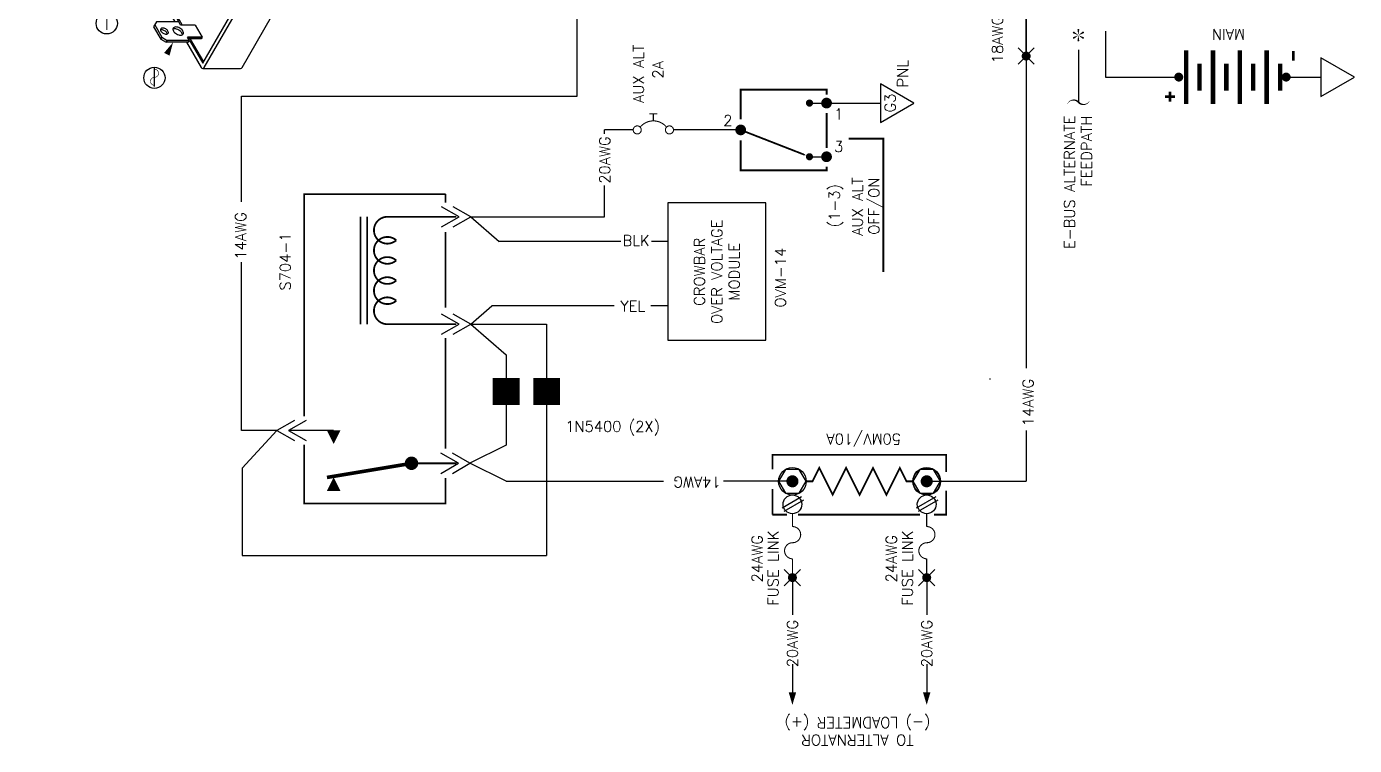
# Model space of a CAD drawing. Extents: x 21.19 to 28.61, y 3.94 to 12.81.
# Drawn here: x 21.19 to 28.61, y 3.94 to 7.95 of the extents above; entities that cross this region are included whole.
import ezdxf
from ezdxf.enums import TextEntityAlignment as Align

# ---------------------------------------------------------------- set-up
doc = ezdxf.new("R2010")
doc.units = 0
doc.header["$MEASUREMENT"] = 0
doc.layers.get('0').update_dxf_attribs({"linetype": 'CONTINUOUS'})
doc.styles.get("Standard").update_dxf_attribs({"font": 'ROMANS.SHX'})

# ---------------------------------------------------------------- blocks, each defined once
blk = doc.blocks.new('BAT')
for points in [[(-0.1100510912019943, 0.075969231739073, 0.015, 0.015, 0), (-0.1100510912019943, 0.02043712020470156, 0.015, 0.015, 0)], [(-0.08228503543480836, 0.04820317597188772, 0.015, 0.015, 0), (-0.13781714696918, 0.04820317597188772, 0.015, 0.015, 0)], [(0.1500000000000004, -0.04111965971797815, 0.025, 0.025, 0), (-0.1499999999999999, -0.04111965971797815, 0.025, 0.025, 0)], [(0.07500000000000018, -0.1161196597179783, 0.025, 0.025, 0), (-0.07500000000000018, -0.1161196597179783, 0.025, 0.025, 0)], [(0.1500000000000004, -0.1911196597179785, 0.025, 0.025, 0), (-0.1499999999999999, -0.1911196597179785, 0.025, 0.025, 0)], [(0.07500000000000018, -0.2661196597179787, 0.025, 0.025, 0), (-0.07500000000000018, -0.2661196597179787, 0.025, 0.025, 0)], [(0.1500000000000004, -0.341119659717978, 0.025, 0.025, 0), (-0.1499999999999999, -0.341119659717978, 0.025, 0.025, 0)], [(0.07500000000000018, -0.4161196597179782, 0.025, 0.025, 0), (-0.07500000000000018, -0.4161196597179782, 0.025, 0.025, 0)], [(0.1500000000000004, -0.4911196597179783, 0.025, 0.025, 0), (-0.1499999999999999, -0.4911196597179783, 0.025, 0.025, 0)], [(0.07500000000000018, -0.5661196597179785, 0.025, 0.025, 0), (-0.07500000000000018, -0.5661196597179785, 0.025, 0.025, 0)], [(0.1461682150096064, -0.6404115822017342, 0.014875, 0.014875, 0), (0.0910988710713545, -0.6404115822017342, 0.014875, 0.014875, 0)]]:
    blk.add_lwpolyline(points, format="xyseb")
for points in [[(-0.01249999999999996, 0, 0.025, 0.025, 1), (0.01249999999999996, 0, 0.025, 0.025, 1)], [(-0.01249999999999996, -0.5999999999999996, 0.025, 0.025, 1), (0.01249999999999996, -0.5999999999999996, 0.025, 0.025, 1)]]:
    blk.add_lwpolyline(points, format="xyseb", close=True)
blk = doc.blocks.new('DOT')
blk.add_lwpolyline([(-0.01250000000000018, 0, 0.025, 0.025, 1), (0.01250000000000018, 0, 0.025, 0.025, 1)], format="xyseb", close=True)
blk = doc.blocks.new('STAR')
at = {"color": 7}
for points in [[(-6.661338147750939e-16, 0, 0, 0.01, 0), (-0.03000000000000069, 0, 0, 0, 0)], [(-9.992007221626409e-16, 0, 0, 0.01, 0), (-0.01500000000000112, 0.02598076211353373, 0, 0, 0)], [(-5.551115123125783e-16, -8.881784197001252e-16, 0, 0.01, 0), (-0.01500000000000079, -0.02598076211353373, 0, 0, 0)], [(-6.661338147750939e-16, 8.881784197001252e-16, 0, 0.01, 0), (0.01499999999999946, 0.02598076211353373, 0, 0, 0)], [(-8.881784197001252e-16, 0, 0, 0.01, 0), (0.01499999999999924, -0.02598076211353373, 0, 0, 0)], [(-6.661338147750939e-16, 0, 0, 0.01, 0), (0.02999999999999936, 0, 0, 0, 0)]]:
    blk.add_lwpolyline(points, format="xyseb", dxfattribs=at)
for points in [[(-0.02750000000000075, 0, 0.005, 0.005, 1), (-0.03250000000000064, 0, 0.005, 0.005, 1)], [(-0.01375000000000115, 0.02381569860407229, 0.005, 0.005, 1), (-0.0162500000000011, 0.02814582562299428, 0.005, 0.005, 1)], [(0.01374999999999948, 0.02381569860407318, 0.005, 0.005, 1), (0.01624999999999943, 0.02814582562299517, 0.005, 0.005, 1)], [(0.02749999999999941, 0, 0.005, 0.005, 1), (0.03249999999999931, 0, 0.005, 0.005, 1)], [(-0.01375000000000082, -0.02381569860407318, 0.005, 0.005, 1), (-0.01625000000000076, -0.02814582562299517, 0.005, 0.005, 1)], [(0.01374999999999926, -0.02381569860407229, 0.005, 0.005, 1), (0.01624999999999921, -0.02814582562299428, 0.005, 0.005, 1)]]:
    blk.add_lwpolyline(points, format="xyseb", close=True, dxfattribs=at)
blk = doc.blocks.new('SPLICE')
for p, q in [((-0.04540863766729331, -0.04540863766729331), (0.04540863766729686, 0.04540863766729331)), ((0.04540863766729331, -0.04540863766730041), (-0.04540863766729331, 0.04540863766729331))]:
    blk.add_line(p, q)
blk.add_blockref('DOT', (0, 0))
blk = doc.blocks.new('G3')
blk.add_lwpolyline([(-0.1081406414737565, 0), (3.552713678800501e-15, -0.1873050853956357), (0.1081406414737565, 0)], close=True)
blk.add_text('G3', height=0.06).set_placement((0.0003153238489126409, -0.08411461235873219), align=Align.CENTER)
at = {"color": 7}
blk.add_text('PNL', height=0.06, dxfattribs=at).set_placement((0.08662204258197725, -0.1538676987564243))
blk = doc.blocks.new('A$C59D030F3')
at = {"color": 7}
for p, q in [((0.5015790634282578, 1.507694991184575), (0.5015790634282578, 1.479921209760988)), ((0.5908182672743063, 1.527955835699004), (0.5908431052038292, 1.527970175884299)), ((0.615090745153088, 1.507694991184575), (0.615090745153088, 1.479921209760988)), ((0.5021915872961085, 0.6660332953141825), (0.5021915872961085, 1.476188193154357)), ((0.6144782212852302, 0.6660332953141825), (0.6144782212852302, 1.475228826906058)), ((0.5572483045336352, 1.153819216580364), (0.5572483045336352, 0.7505425940220611)), ((0.5447470970059438, 1.038422005622054), (0.476145069471487, 0.9988146065580787)), ((0.5727224052456616, 1.022270453879192), (0.5447470970059438, 1.038422005622054)), ((0.476145069471487, 0.9988146065580787), (0.4584845590116498, 0.9682257051540448)), ((0.4584845590116498, 0.8446183060900676), (0.4584845590116498, 0.9682257051540448)), ((0.4687993567915267, 0.9622704538791931), (0.4584845590116498, 0.9682257051540448)), ((0.486459867251364, 0.9928593552832305), (0.4687993567915267, 0.9622704538791931)), ((0.486459867251364, 0.9928593552832305), (0.476145069471487, 0.9988146065580787)), ((0.5550618947858279, 1.032466754347205), (0.486459867251364, 0.9928593552832305)), ((0.5727224052456616, 0.8986630548152164), (0.5727224052456616, 1.022270453879192)), ((0.01106471005906506, 0.9178516952073261), (0.1150744158092945, 0.9178516952073261)), ((0.3444960852442644, 0.9228070300759521), (0.2758940577098077, 0.8831996310119798)), ((0.3548108830241485, 0.9168517788011039), (0.2862088554896847, 0.8772443797371299)), ((0.3724713934839823, 0.9066554783330938), (0.3444960852442644, 0.9228070300759521)), ((0.3724713934839823, 0.7830480792691148), (0.3724713934839823, 0.9066554783330902)), ((0.4687993567915267, 0.8386630548152176), (0.4687993567915267, 0.9622704538791931)), ((0.5540162565239175, 0.8878630548152167), (0.5727224052456616, 0.8986630548152164)), ((0.2758940577098077, 0.8831996310119798), (0.2582335472499704, 0.8526107296079424)), ((0.2582335472499704, 0.7290033305439678), (0.2582335472499704, 0.8526107296079424)), ((0.2685483450298474, 0.8466554783330906), (0.2582335472499704, 0.8526107296079424)), ((0.2862088554896847, 0.8772443797371299), (0.2685483450298474, 0.8466554783330906)), ((0.2685483450298474, 0.7230480792691178), (0.2685483450298474, 0.8466554783330906)), ((0.2862088554896847, 0.8772443797371299), (0.2758940577098077, 0.8831996310119798)), ((0.4584845590116498, 0.8446183060900676), (0.4687993567915267, 0.8386630548152176)), ((0.4687993567915267, 0.8386630548152176), (0.4875055055132744, 0.8494630548152173)), ((0.4771907077333939, 0.7738183060900674), (0.4771907077333939, 0.8435078035403674)), ((0.4875055055132744, 0.7678630548152174), (0.4875055055132744, 0.8494630548152173)), ((0.5540162565239175, 0.8062630548152168), (0.5540162565239175, 0.8878630548152167)), ((0.7799376209717135, 0.8234198951716198), (0.7622771105118797, 0.7928309937675824)), ((0.7902524187515976, 0.8174646438967699), (0.7725919082917603, 0.7868757424927324)), ((0.8485396485061774, 0.863027294235593), (0.7799376209717135, 0.8234198951716198)), ((0.7902524187515976, 0.8174646438967699), (0.7799376209717135, 0.8234198951716198)), ((0.8588544462860579, 0.857072042960743), (0.7902524187515976, 0.8174646438967699)), ((0.8765149567458952, 0.8468757424927311), (0.8485396485061774, 0.863027294235593)), ((0.8765149567458952, 0.7232683434287566), (0.8765149567458916, 0.8468757424927311)), ((0.3537652447622381, 0.7722480792691151), (0.3724713934839823, 0.7830480792691148)), ((0.3537652447622381, 0.690648079269117), (0.3537652447622381, 0.7722480792691151)), ((0.4875055055132744, 0.7678630548152157), (0.4771907077333939, 0.7738183060900674)), ((0.5540162565239175, 0.8062630548152168), (0.4875055055132744, 0.7678630548152174)), ((0.5072377506358432, 0.7304480857537587), (0.535213058875561, 0.7465996374966224)), ((0.535213058875561, 0.7465996374966224), (0.6038150864100214, 0.7069922384326475)), ((0.7622771105118797, 0.669223594703606), (0.7622771105118797, 0.7928309937675824)), ((0.7725919082917603, 0.7868757424927324), (0.7622771105118797, 0.7928309937675824)), ((0.7725919082917603, 0.6632683434287561), (0.7725919082917603, 0.7868757424927324)), ((0.2582335472499704, 0.7290033305439678), (0.2685483450298474, 0.7230480792691178)), ((0.2685483450298474, 0.7230480792691178), (0.2872544937515951, 0.7338480792691175)), ((0.2769396959717145, 0.6582033305439676), (0.2769396959717145, 0.7278928279942676)), ((0.2872544937515951, 0.6522480792691177), (0.2872544937515951, 0.7338480792691175)), ((0.3537652447622381, 0.690648079269117), (0.2872544937515951, 0.6522480792691177)), ((0.5072377506358432, 0.6068406866897842), (0.5072377506358432, 0.7304480857537587)), ((0.5248982610956769, 0.7406443862217706), (0.5935002886301408, 0.7010369871577975)), ((0.5935002886301408, 0.7010369871577975), (0.6038150864100214, 0.7069922384326475)), ((0.5935002886301408, 0.7010369871577975), (0.6111607990899781, 0.67044808575376)), ((0.6038150864100214, 0.7069922384326475), (0.6214755968698586, 0.67640333702861)), ((0.6111607990899781, 0.67044808575376), (0.6214755968698586, 0.67640333702861)), ((0.6111607990899781, 0.5468406866897837), (0.6111607990899781, 0.67044808575376)), ((0.6214755968698586, 0.5527959379646337), (0.6214755968698586, 0.67640333702861)), ((0.7622771105118797, 0.669223594703606), (0.7725919082917603, 0.6632683434287561)), ((0.7725919082917603, 0.6632683434287561), (0.7912980570135009, 0.6740683434287575)), ((0.7809832592336239, 0.5984235947036076), (0.7809832592336239, 0.6681130921539058)), ((0.7912980570135009, 0.5924683434287559), (0.7912980570135009, 0.6740683434287575)), ((0.8578088080241475, 0.7124683434287551), (0.8765149567458952, 0.7232683434287566)), ((0.8578088080241475, 0.630868343428757), (0.8578088080241475, 0.7124683434287551)), ((0.1115378616647238, 0.6488406866897858), (0.1115378616647238, 0.437640686689786)), ((0.2872544937515951, 0.6522480792691159), (0.2769396959717145, 0.6582033305439676)), ((0.5259438993575909, 0.5960406866897827), (0.5072377506358432, 0.6068406866897842)), ((0.5259438993575909, 0.5144406866897846), (0.5259438993575909, 0.5960406866897827)), ((0.7912980570135009, 0.5924683434287559), (0.7809832592336239, 0.5984235947036058)), ((0.8578088080241475, 0.630868343428757), (0.7912980570135009, 0.5924683434287559)), ((1.023488375813754, 0.648840686774145), (1.023488375813754, 0.4376406866897842)), ((0.6111607990899781, 0.5468406866897837), (0.5924546503682304, 0.5576406866897852)), ((0.5924546503682304, 0.4760406866897853), (0.5924546503682304, 0.5576406866897852)), ((0.6027694481481145, 0.4819959379646352), (0.6027694481481145, 0.5516854354149334)), ((0.6214755968698586, 0.5527959379646337), (0.6111607990899781, 0.5468406866897837)), ((0.5259438993575909, 0.5144406866897846), (0.5924546503682304, 0.4760406866897853)), ((0.5924546503682304, 0.4760406866897853), (0.6027694481481145, 0.4819959379646335)), ((0.1163378616647233, 0.429326842813456), (0.4767851248928476, 0.2212225183600331)), ((0.4879235636561585, 0.4259917377416862), (0.4879235636561585, 0.2147917377416864)), ((0.6471026738223262, 0.4259917377416862), (0.6471026738223262, 0.2147917377416864)), ((0.6582411125856336, 0.2212225183600331), (1.018688375813754, 0.4293268428134542)), ((1.003981776450699, 0.2934986631837884), (1.107991482200932, 0.2934986631837884)), ((0.6342411125856326, 0.2147917377416846), (0.5007851248928485, 0.2147917377416846)), ((0.5572483045336352, 0.1792340453978021), (0.5572483045336352, -9.072554263411803e-09))]:
    blk.add_line(p, q, dxfattribs=at)
for points in [[(0.6718465860155067, 1.564420119749588, 0.1635241201433626), (0.615090745153088, 1.507694991184575, 0.1529235857135754), (0.5015790634282578, 1.507694991184575, 0.1565824603704162), (0.4448232225658355, 1.564420119749588, -0.1635241201433626), (0.5015790634282578, 1.621145248314601, -0.1529235857135754), (0.615090745153088, 1.621145248314601, -0.1565824603704162)], [(0.5583349042906729, 1.629824555009471, 0.0587518675353757), (0.518884488320273, 1.625172927378614, 0.07234108405765964), (0.4888610940016402, 1.613210149516458, 0.1066170543910072), (0.4664574360491418, 1.592916096480138, 0.1568512196707774), (0.4600840995501922, 1.573099426444458, 0.1568512196707781), (0.4664574360491418, 1.553282756408773, 0.106617054391009), (0.4888610940016402, 1.532988703372457, 0.07234108405766021), (0.518884488320273, 1.521025925510301, 0.05875186753537549), (0.5583349042906729, 1.516374297879445, 0.05875186753537561), (0.5977853202610692, 1.521025925510301, 0.07234108405765943), (0.627808714579702, 1.532988703372457, 0.1066170543910081), (0.6502123725322004, 1.553282756408773, 0.1568512196707778), (0.6565857090311535, 1.573099426444458, 0.1568512196707755), (0.6502123725322004, 1.592916096480138, 0.1066170543910075), (0.627808714579702, 1.613210149516458, 0.07234108405765957), (0.5977853202610692, 1.625172927378614, 0.05875186753537671)], [(0.5086981947920517, 0.9850651671699149, 0.05875186753540363), (0.5048438683897256, 0.976104874349411, 0.07234108405766812), (0.5037016665583618, 0.9682516299690898, 0.1066170543910311), (0.5052666320282366, 0.9609958667657645, 0.1568512196707903), (0.5086981947920517, 0.9572075866097274, 0.1568512196707873), (0.513694723025738, 0.956129906159604, 0.1066170543909786), (0.5207608810185942, 0.9584024879083097, 0.07234108405762966), (0.5269908892384034, 0.963318285900681, 0.05875186753533832), (0.5328235672451438, 0.9711363768898211, 0.0587518675353343), (0.5366778936474663, 0.980096669710325, 0.07234108405763703), (0.5378200954788301, 0.9879499140906498, 0.1066170543910311), (0.5362551300089589, 0.995205677293975, 0.1568512196707903), (0.5328235672451438, 0.9989939574500086, 0.1568512196708349), (0.527827039011461, 1.000071637900136, 0.1066170543910695), (0.5207608810185942, 0.9977990561514263, 0.07234108405767206), (0.5145308727987921, 0.992883258159055, 0.05875186753536454)], [(0.5046004550591672, 0.910727717610766, 0.05875186753536099), (0.4994367995285156, 0.8987235797279531, 0.07234108405764983), (0.4979065874530431, 0.8882025587906597, 0.1066170543909983), (0.5000031775599236, 0.878481985626081, 0.1568512196707501), (0.5046004550591672, 0.8734068124991818, 0.1568512196708165), (0.5112943226652877, 0.871963039960038, 0.1066170543909995), (0.5207608810185942, 0.8750076262484487, 0.07234108405764586), (0.5291072463863049, 0.8815933392476296, 0.05875186753540317), (0.5369213069780248, 0.8920672650549726, 0.05875186753538685), (0.5420849625086763, 0.904071402937789, 0.07234108405766143), (0.5436151745841489, 0.9145924238750789, 0.1066170543909651), (0.5415185844772719, 0.9243129970396575, 0.1568512196707457), (0.5369213069780248, 0.9293881701665585, 0.1568512196707627), (0.5302274393719077, 0.9308319427056988, 0.1066170543910523), (0.5207608810185942, 0.9277873564172916, 0.07234108405762782), (0.512414515650887, 0.921201643418109, 0.05875186753537025)], [(0.3084471830303723, 0.8694501916238142, 0.05875186753540363), (0.3045928566280462, 0.8604898988033085, 0.07234108405766812), (0.3034506547966824, 0.8526366544229873, 0.1066170543910311), (0.3050156202665573, 0.8453808912196621, 0.1568512196707903), (0.3084471830303723, 0.8415926110636267, 0.1568512196707873), (0.3134437112640587, 0.8405149306135016, 0.1066170543909786), (0.3205098692569148, 0.8427875123622091, 0.07234108405762966), (0.3267398774767241, 0.8477033103545821, 0.05875186753533832), (0.3325725554834644, 0.8555214013437205, 0.0587518675353343), (0.336426881885787, 0.8644816941642226, 0.07234108405763703), (0.3375690837171508, 0.8723349385445474, 0.1066170543910311), (0.3360041182472795, 0.8795907017478726, 0.1568512196707903), (0.3325725554834644, 0.883378981903908, 0.1568512196708349), (0.3275760272497816, 0.8844566623540331, 0.1066170543910695), (0.3205098692569148, 0.8821840806053274, 0.07234108405767206), (0.3142798610371127, 0.8772682826129525, 0.05875186753536454)], [(0.8124907462922781, 0.8096704557834542, 0.05875186753540363), (0.8086364198899556, 0.8007101629629503, 0.07234108405766812), (0.8074942180585918, 0.7928569185826291, 0.1066170543910311), (0.8090591835284666, 0.7856011553793039, 0.1568512196707903), (0.8124907462922781, 0.7818128752232667, 0.1568512196707873), (0.817487274525968, 0.7807351947731416, 0.1066170543909786), (0.8245534325188277, 0.783007776521849, 0.07234108405762966), (0.8307834407386334, 0.7879235745142221, 0.05875186753533832), (0.8366161187453738, 0.7957416655033605, 0.0587518675353343), (0.8404704451476963, 0.8047019583238626, 0.07234108405763703), (0.8416126469790601, 0.8125552027041874, 0.1066170543910311), (0.8400476815091853, 0.8198109659075126, 0.1568512196707903), (0.8366161187453738, 0.823599246063548, 0.1568512196708349), (0.8316195905116839, 0.8246769265136731, 0.1066170543910695), (0.8245534325188277, 0.8224043447649674, 0.07234108405767206), (0.8183234242990185, 0.8174885467725943, 0.05875186753536454)], [(0.3043494432974878, 0.7951127420646653, 0.05875186753536099), (0.2991857877668362, 0.7831086041818516, 0.07234108405764983), (0.2976555756913637, 0.7725875832445581, 0.1066170543909983), (0.2997521657982443, 0.7628670100799795, 0.1568512196707501), (0.3043494432974878, 0.7577918369530803, 0.1568512196708165), (0.3110433109036084, 0.7563480644139382, 0.1066170543909995), (0.3205098692569148, 0.7593926507023472, 0.07234108405764586), (0.3288562346246255, 0.765978363701528, 0.05875186753540317), (0.3366702952163454, 0.7764522895088728, 0.05875186753538685), (0.341833950746997, 0.7884564273916865, 0.07234108405766143), (0.3433641628224695, 0.7989774483289782, 0.1066170543909651), (0.3412675727155925, 0.8086980214935551, 0.1568512196707457), (0.3366702952163454, 0.813773194620456, 0.1568512196707627), (0.3299764276102284, 0.8152169671595999, 0.1066170543910523), (0.3205098692569148, 0.8121723808711891, 0.07234108405762782), (0.3121635038892077, 0.8055866678720065, 0.05875186753537025)], [(0.8083930065593972, 0.7353330062243053, 0.05875186753536099), (0.8032293510287456, 0.7233288683414916, 0.07234108405764983), (0.801699138953273, 0.7128078474041981, 0.1066170543909983), (0.8037957290601501, 0.7030872742396213, 0.1568512196707501), (0.8083930065593972, 0.6980121011127203, 0.1568512196708165), (0.8150868741655213, 0.6965683285735782, 0.1066170543909995), (0.8245534325188277, 0.6996129148619872, 0.07234108405764586), (0.8328997978865313, 0.706198627861168, 0.05875186753540317), (0.8407138584782583, 0.7166725536685128, 0.05875186753538685), (0.8458775140089099, 0.7286766915513265, 0.07234108405766143), (0.8474077260843789, 0.7391977124886182, 0.1066170543909651), (0.8453111359775018, 0.7489182856531968, 0.1568512196707457), (0.8407138584782583, 0.753993458780096, 0.1568512196707627), (0.8340199908721377, 0.7554372313192399, 0.1066170543910523), (0.8245534325188277, 0.7523926450308291, 0.07234108405762782), (0.816207067151117, 0.7458069320316483, 0.05875186753537025)], [(0.5470882928656433, 0.6774630904888994, 0.05875186753535443), (0.5529443233557725, 0.6696136979535847, 0.07234108405764272), (0.5591992748629107, 0.6646782184202795, 0.1066170543910233), (0.5662937238632555, 0.6623965378618202, 0.1568512196707382), (0.571310256860178, 0.6634785330563524, 0.1568512196707007), (0.5747555586838811, 0.6672819804733461, 0.1066170543909515), (0.5763267898571041, 0.674566793812728, 0.07234108405770369), (0.575180014954972, 0.6824514804840014, 0.05875186753539453), (0.571310256860178, 0.69144764792145, 0.05875186753534553), (0.5654542263700488, 0.6992970404567629, 0.07234108405765162), (0.5591992748629107, 0.7042325199900699, 0.1066170543910253), (0.5521048258625694, 0.7065142005485292, 0.1568512196708752), (0.5470882928656433, 0.705432205353997, 0.1568512196707578), (0.5436429910419402, 0.7016287579370015, 0.1066170543909635), (0.5420717598687137, 0.6943439445976214, 0.07234108405762842), (0.5432185347708494, 0.6864592579263515, 0.05875186753538331)], [(0.5432485301825576, 0.5989384757225693, 0.05875186753539177), (0.5509612034578932, 0.5886004489420102, 0.0723410840576827), (0.5591992748629107, 0.582100185468029, 0.1066170543910042), (0.5685430047667079, 0.5790951026400393, 0.1568512196708365), (0.5751500195432602, 0.5805201422526185, 0.1568512196707744), (0.5796876474374297, 0.5855294650860028, 0.1066170543909859), (0.5817570343198124, 0.5951239139627873, 0.07234108405768452), (0.5802466767225614, 0.6055084248147082, 0.05875186753539382), (0.5751500195432602, 0.6173568091925219, 0.05875186753539177), (0.5674373462679245, 0.627694835973081, 0.0723410840576827), (0.5591992748629107, 0.6341950994470622, 0.1066170543910042), (0.5498555449591098, 0.6372001822750519, 0.1568512196708365), (0.5432485301825576, 0.6357751426624727, 0.1568512196708612), (0.538710902288388, 0.6307658198290866, 0.1066170543910042), (0.5366415154060089, 0.6211713709523039, 0.07234108405761568), (0.5381518730032564, 0.610786860100383, 0.05875186753535909)]]:
    blk.add_lwpolyline(points, format="xyb", close=True, dxfattribs=at)
for points, format in [([(0.4448232225658355, 1.564420119749588), (0.4448232225658355, 1.536646338326005, 0.1242366591948834), (0.5015790634282578, 1.479921209760988, 0.1223388685708613), (0.615090745153088, 1.479921209760988, 0.1242366591948834), (0.6718465860155067, 1.536646338326005), (0.6718465860155067, 1.564420119749588)], "xyb"), ([(0.5024724813948307, 1.309316414727243, 0.04259185981246747), (0.5021915872961085, 1.30602488743336, 0.1568512196707781), (0.5058334938669358, 1.2947010759844, 0.106617054391009), (0.5186355841255104, 1.28310447424936, 0.07234108405766021), (0.5357918094504459, 1.276268601185273, 0.05875186753537549), (0.5583349042906729, 1.273610528253351, 0.05875186753537561), (0.5808779991308999, 1.276268601185273, 0.07234108405765943), (0.5980342244558319, 1.28310447424936, 0.1066170543910081), (0.6108363147144029, 1.2947010759844, 0.1568512196707778), (0.6144782212852302, 1.30602488743336, 0.04259185981248145), (0.614197327186508, 1.309316414727243, 0.1066170543910075)], "xyb"), ([(0.5026938370071345, 1.295053129787086, 0.05703460827614956), (0.5021915872961085, 1.290664426728577, 0.1568512196707781), (0.5058334938669358, 1.279340615279616, 0.106617054391009), (0.5186355841255104, 1.267744013544577, 0.07234108405766021), (0.5357918094504459, 1.260908140480489, 0.05875186753537549), (0.5583349042906729, 1.258250067548567, 0.05875186753537561), (0.5808779991308999, 1.260908140480489, 0.07234108405765943), (0.5980342244558319, 1.267744013544577, 0.1066170543910081), (0.6108363147144029, 1.279340615279616, 0.1568512196707778), (0.6144782212852302, 1.290664426728577, 0.05703460827616333), (0.6139759715742077, 1.295053129787086, 0.1066170543910075)], "xyb"), ([(0.5025749336391723, 1.278046905435361, 0.04978965554087204), (0.5021915872961085, 1.274206790259165, 0.1568512196707781), (0.5058334938669358, 1.262882978810205, 0.106617054391009), (0.5186355841255104, 1.251286377075165, 0.07234108405766021), (0.5357918094504459, 1.244450504011078, 0.05875186753537549), (0.5583349042906729, 1.241792431079159, 0.05875186753537561), (0.5808779991308999, 1.244450504011078, 0.07234108405765943), (0.5980342244558319, 1.251286377075165, 0.1066170543910081), (0.6108363147144029, 1.262882978810205, 0.1568512196707778), (0.6144782212852302, 1.274206790259165, 0.04978965554088592), (0.61409487494217, 1.278046905435361, 0.1066170543910075)], "xyb"), ([(0.5025749336391723, 1.262686444730577, 0.04978965554087204), (0.5021915872961085, 1.258846329554381, 0.1568512196707781), (0.5058334938669358, 1.247522518105421, 0.106617054391009), (0.5186355841255104, 1.235925916370385, 0.07234108405766021), (0.5357918094504459, 1.229090043306294, 0.05875186753537549), (0.5583349042906729, 1.226431970374375, 0.05875186753537561), (0.5808779991308999, 1.229090043306294, 0.07234108405765943), (0.5980342244558319, 1.235925916370385, 0.1066170543910081), (0.6108363147144029, 1.247522518105421, 0.1568512196707778), (0.6144782212852302, 1.258846329554381, 0.04978965554088592), (0.61409487494217, 1.262686444730577, 0.1066170543910075)], "xyb"), ([(0.5026938370071345, 1.316996645079631, 0.09893157468461798), (0.5058334938669358, 1.310061536689184, 0.106617054391009), (0.5186355841255104, 1.298464934954141, 0.07234108405766021), (0.5357918094504459, 1.291629061890053, 0.05875186753537549), (0.5583349042906729, 1.288970988958135, 0.05875186753537561), (0.5808779991308999, 1.291629061890053, 0.07234108405765943), (0.5980342244558319, 1.298464934954141, 0.1066170543910081), (0.6108363147144029, 1.310061536689184, 0.0989315746846333), (0.6139759715742077, 1.316996645079635, 0.1568512196707755)], "xyb"), ([(0.5025749336391723, 1.247325984025793, 0.04978965554087204), (0.5021915872961085, 1.243485868849597, 0.1568512196707781), (0.5058334938669358, 1.232162057400637, 0.106617054391009), (0.5186355841255104, 1.220565455665601, 0.07234108405766021), (0.5357918094504459, 1.21372958260151, 0.05875186753537549), (0.5583349042906729, 1.211071509669591, 0.05875186753537561), (0.5808779991308999, 1.21372958260151, 0.07234108405765943), (0.5980342244558319, 1.220565455665601, 0.1066170543910081), (0.6108363147144029, 1.232162057400637, 0.1568512196707778), (0.6144782212852302, 1.243485868849597, 0.04978965554088592), (0.61409487494217, 1.247325984025793, 0.1066170543910075)], "xyb"), ([(0.5024724813948307, 1.233611286967954, 0.04259185981246747), (0.5021915872961085, 1.230319759674072, 0.1568512196707781), (0.5058334938669358, 1.218995948225111, 0.106617054391009), (0.5186355841255104, 1.207399346490072, 0.07234108405766021), (0.5357918094504459, 1.200563473425984, 0.05875186753537549), (0.5583349042906729, 1.197905400494062, 0.05875186753537561), (0.5808779991308999, 1.200563473425984, 0.07234108405765943), (0.5980342244558319, 1.207399346490072, 0.1066170543910081), (0.6108363147144029, 1.218995948225111, 0.1568512196707778), (0.6144782212852302, 1.230319759674072, 0.04259185981249611), (0.614197327186508, 1.233611286967954, 0.1066170543910337)], "xyb"), ([(0.5026938370071345, 1.217153650498543, 0.05703460827614956), (0.5021915872961085, 1.212764947440033, 0.1568512196707781), (0.5058334938669358, 1.201441135991073, 0.106617054391009), (0.5186355841255104, 1.189844534256033, 0.07234108405766021), (0.5357918094504459, 1.183008661191946, 0.05875186753537549), (0.5583349042906729, 1.180350588260027, 0.05875186753537561), (0.5808779991308999, 1.183008661191946, 0.07234108405765943), (0.5980342244558319, 1.189844534256033, 0.1066170543910081), (0.6108363147144029, 1.201441135991073, 0.1568512196707778), (0.6144782212852302, 1.212764947440033, 0.05703460827616333), (0.6139759715742077, 1.217153650498543, 0.1066170543910075)], "xyb"), ([(0.4016457496049401, 1.13929308386339, 0, 0, 0), (0.5044407519675413, 1.016150569553735, 0, 0.0336, 0), (0.4562755357981683, 1.073646092754701, 0.0336, 0.0336, 0)], "xyseb"), ([(0.5047473419463433, 0.9622750112974368, 0.0868210977919839), (0.5104460832387137, 0.9643577391831615, 0.07234108405762966), (0.5166760914585229, 0.9692735371755328, 0.05875186753533832), (0.5225087694652633, 0.9770916281646729, 0.0587518675353343), (0.5263630958675858, 0.9860519209851732, 0.07234108405763703), (0.5275052976989496, 0.993905165365498, 0.08682109779200264), (0.5264596223109681, 0.999881784037151, 0.1568512196707903)], "xyb"), ([(0.1119854486326712, 0.8908784550548692, 0, 0, 0), (0.2576288553416592, 0.8143719603946167, 0, 0.0336, 0), (0.191141563546827, 0.849085981576037, 0.0336, 0.0336, 0)], "xyseb"), ([(0.5003018381846029, 0.8778718922198685, 0.01518889895663108), (0.5009795248854072, 0.8779182912348897, 0.1066170543909995), (0.5104460832387137, 0.8809628775232987, 0.07234108405764586), (0.5187924486064244, 0.8875485905224796, 0.05875186753540317), (0.5266065091981478, 0.8980225163298243, 0.05875186753538685), (0.5317701647287958, 0.9100266542126372, 0.07234108405766143), (0.5333003768042683, 0.9205476751499306, 0.1066170543909651), (0.5312037866973949, 0.9302682483145057, 0.0151888989566015), (0.5309051260727085, 0.9308783417207218, 0.1568512196707627)], "xyb"), ([(0.7587454705209549, 0.7850623866088853), (0.5819131187392426, 0.8871565924765719, 0.1676054936272885), (0.5634757641448029, 0.8907306665377774)], "xyb"), ([(0.7643772942664508, 0.8039811019894945), (0.591513118739238, 0.9037842802292326, 0.08769943465922107), (0.5758086785522725, 0.9094927901436067)], "xyb"), ([(0.3044963301846639, 0.8466600357513361, 0.0868210977919839), (0.3101950714770343, 0.848742763637059, 0.07234108405762966), (0.3164250796968435, 0.8536585616294303, 0.05875186753533832), (0.3222577577035839, 0.8614766526185704, 0.0587518675353343), (0.3261120841059064, 0.8704369454390726, 0.07234108405763703), (0.3272542859372702, 0.8782901898193973, 0.08682109779200264), (0.3262086105492887, 0.8842668084910486, 0.1568512196707903)], "xyb"), ([(0.4555086688080632, 0.8529748873715839), (0.3724713934839823, 0.805033294110455, 0.5773502691896258)], "xyb"), ([(0.7593960261061685, 0.775680304409974), (0.5819131187392426, 0.8781501087197778, 0.2287326502011958), (0.5569414606422978, 0.8799981281337068)], "xyb"), ([(0.8085398934465733, 0.7868802999109761, 0.0868210977919839), (0.8142386347389472, 0.788963027796699, 0.07234108405762966), (0.8204686429587493, 0.7938788257890721, 0.05875186753533832), (0.8263013209654897, 0.8016969167782122, 0.0587518675353343), (0.8301556473678158, 0.8106572095987126, 0.07234108405763703), (0.8312978491991796, 0.8185104539790373, 0.08682109779200264), (0.8302521738111981, 0.8244870726506885, 0.1568512196707903)], "xyb"), ([(0.3000508264229236, 0.7622569166737669, 0.01518889895663108), (0.3007285131237278, 0.7623033156887882, 0.1066170543909995), (0.3101950714770343, 0.7653479019771972, 0.07234108405764586), (0.318541436844745, 0.771933614976378, 0.05875186753540317), (0.3263554974364684, 0.7824075407837228, 0.05875186753538685), (0.3315191529671164, 0.7944116786665347, 0.07234108405766143), (0.333049365042589, 0.8049326996038282, 0.1066170543909651), (0.3309527749357155, 0.814653272768405, 0.0151888989566015), (0.3306541143110291, 0.8152633661746194, 0.1568512196707627)], "xyb"), ([(0.8040943896848329, 0.7024771808334069, 0.01518889895663108), (0.8047720763856372, 0.7025235798484282, 0.1066170543909995), (0.8142386347389472, 0.7055681661368371, 0.07234108405764586), (0.8225850001066508, 0.712153879136018, 0.05875186753540317), (0.8303990606983742, 0.7226278049433628, 0.05875186753538685), (0.8355627162290258, 0.7346319428261765, 0.07234108405766143), (0.8370929283044983, 0.7451529637634682, 0.1066170543909651), (0.8349963381976213, 0.754873536928045, 0.0151888989566015), (0.8346976775729384, 0.7554836303342594, 0.1568512196707627)], "xyb"), ([(0.8347667849670355, 0.7321649765075104), (0.8144685772775819, 0.7438841521770758, 0.2287326502011958)], "xyb"), ([(0.836736503244941, 0.7400342428867148), (0.8202987027320976, 0.7495246114344454, 0.1676054936272885)], "xyb"), ([(0.1163378616647233, 0.6571545305661157, 0.5773502691896258), (0.1163378616647233, 0.6405268428134558), (0.4767851248928476, 0.432422518360033, 0.1316524975873957), (0.5007851248928485, 0.4259917377416862), (0.6342411125856326, 0.4259917377416862, 0.1316524975873957), (0.65824111258563, 0.432422518360033), (1.018688375813754, 0.640526842897815, 0.5773502691896268), (1.018688375813754, 0.6571545306504749), (0.8851803141773384, 0.7342354459488813, 0.08769943465922107)], "xyb"), ([(0.2582335472499704, 0.7390780428356045), (0.1163378616647233, 0.6571545305661157, 0.5773502691896258)], "xyb"), ([(0.1403378616647242, 0.6488406866897858), (0.4863851248928501, 0.4490502061126946, 0.1316524975873986), (0.5007851248928485, 0.4451917377416859), (0.6342411125856326, 0.4451917377416859, 0.1316524976320368), (0.648641112590008, 0.4490502061152206), (0.9946883758142082, 0.6488406867710381), (0.8711454248491943, 0.7201682427427745, 0.1676054936272885)], "xyb"), ([(0.5048011061313691, 0.6795579955188646, 0.08410451756561887), (0.4905490877649274, 0.6654407393414328, 0.1568512196707626), (0.4852102633817257, 0.6488406867319654, 0.1568512196707779), (0.4905490877649274, 0.6322406341224998, 0.08660097934423049), (0.5052897819735467, 0.6177833751367316, 0.07234108405765775)], "xyb"), ([(0.5534470290869766, 0.7063290536964129, 0.08726538148788024), (0.5523865576485942, 0.7002991958724731, 0.07234108405762842), (0.5535333325507263, 0.6924145092012015, 0.05875186753538331), (0.5574030906455238, 0.6834183417637512, 0.05875186753535443)], "xyb"), ([(0.5574030906455238, 0.6834183417637512, 0.05875186753535443), (0.5632591211356495, 0.6755689492284347, 0.07234108405764272), (0.5695140726427912, 0.6706334696951313, 0.08726538148793829), (0.5752663184187217, 0.6685369359887883, 0.1568512196707382)], "xyb"), ([(0.6251588164438058, 0.6149249230531133, 0.001688598359335682), (0.6257100258735537, 0.6152406867319655, 0.106617054391021), (0.6444771497135502, 0.6322406341224998, 0.1568512196708018), (0.6498159740967555, 0.6488406867319654, 0.1568512196707779), (0.6444771497135502, 0.665440739341431, 0.1066170543910103), (0.6257100258735537, 0.6824406867319652, 0.01927340434546237), (0.6192981476754422, 0.685820100219166, 0.0587518675353817)], "xyb"), ([(1.020668046704595, 0.3442462588575435, 0, 0, 0), (0.8242953855714088, 0.6563708149489642, 0, 0.0336, 0), (0.8642367138887668, 0.5928860645829097, 0.0336, 0.0336, 0)], "xyseb"), ([(0.9868885320822987, 0.644337444890958), (0.8633455811157003, 0.7156650008636056, 0.2287326502011958)], "xyb"), ([(0.5492780998621658, 0.6372421241793216, 0.01311539641820735), (0.5490257000682686, 0.6367210711039384, 0.1066170543910042), (0.5469563131858894, 0.6271266222271539, 0.07234108405761568), (0.5484666707831369, 0.6167421113752347, 0.05875186753535909), (0.5535633279624417, 0.604893726997421, 0.05875186753539177)], "xyb"), ([(0.5535633279624417, 0.604893726997421, 0.05875186753539177), (0.5612760012377773, 0.5945557002168602, 0.0723410840576827), (0.5695140726427912, 0.5880554367428807, 0.1066170543910042), (0.5788578025465885, 0.5850503539148892, 0.01311539641820755), (0.579435247643536, 0.5850084120106214, 0.1568512196707744)], "xyb"), ([(0.8178482580030444, 0.2406713818732147, 0, 0, 0), (0.6214755968698586, 0.5527959379646337, 0, 0.0336, 0), (0.6614169251872166, 0.4893111875985809, 0.0336, 0.0336, 0)], "xyseb")]:
    blk.add_lwpolyline(points, format=format, dxfattribs=at)
at = {"color": 7, "const_width": 0.0048}
for points in [[(0.3269995693761896, 1.184798745991597), (0.4000498180548444, 1.184798745991597)], [(0.8494603990911234, 0.1539003350756509), (0.8494603990911234, 0.2269505837543093)], [(0.8129352747517959, 0.1904254594149819), (0.8859855234304543, 0.1904254594149819)]]:
    blk.add_lwpolyline(points, dxfattribs=at)
at = {"color": 7, "const_width": 0.00336}
for points in [[(0.1071355798156919, 0.9178516952073261, -1), (0.06223046647996888, 0.9178516952073261, 1), (0.01732535314424943, 0.9178516952073261, 1)], [(1.100052646207326, 0.2934986631837884, -1), (1.055147532871606, 0.2934986631837884, 1), (1.010242419535883, 0.2934986631837884, 1)]]:
    blk.add_lwpolyline(points, format="xyb", dxfattribs=at)
at = {"color": 7}
for points in [[(0.4749285874731779, 0.8330102485468505), (0.3566898993184591, 0.7647451101120968)], [(0.4659614273374704, 0.8368395399854318), (0.3774361195302358, 0.7857294296928288)], [(0.2654377647128303, 0.7210671493902048), (0.1403378616647242, 0.6488406866897858)], [(0.2756646159909, 0.7179651409717671), (0.1481377053968824, 0.6443374448113879)]]:
    blk.add_lwpolyline(points, dxfattribs=at)
for centre in [(0.363524693715517, 1.184798745991597), (0.05936312140103972, 0.9183533684228502), (1.05228018779267, 0.2940003363993107), (0.8494603990911234, 0.1904254594149819)]:
    blk.add_circle(centre, 0.05936312144632631, dxfattribs=at)
for centre, radius, start, end in [((0.1211378616647227, 0.437640686689786), 0.009600000000000001, 180, 240), ((1.013888375813755, 0.4376406866897842), 0.009600000000000001, 299.9999999999998, 0), ((0.5007851248928485, 0.2627917377416864), 0.048, 240, 270), ((0.6342411125856326, 0.2627917377416864), 0.048, 270, 299.9999999999999)]:
    blk.add_arc(centre, radius, start, end, dxfattribs=at)
for points in [[(0.4584845590116498, 0.9682257051540448), (0.4687993567915267, 0.9622704538791931), (0.4584845590116498, 0.8446183060900676), (0.4687993567915267, 0.8386630548152176)], [(0.5819131187392426, 0.8871565924765719), (0.5569414606422978, 0.8799981281337068), (0.5634757641448029, 0.8907306665377774)], [(0.2582335472499704, 0.8526107296079424), (0.2685483450298474, 0.8466554783330906), (0.2582335472499704, 0.7290033305439678), (0.2685483450298474, 0.7230480792691178)], [(0.4771907077333939, 0.8435078035403674), (0.4875055055132744, 0.8494630548152173), (0.4771907077333939, 0.7738183060900674), (0.4875055055132744, 0.7678630548152174)], [(0.5819131187392426, 0.8871565924765719), (0.5819131187392426, 0.8781501087197778), (0.5819131187392426, 0.8871565924765719), (0.5569414606422978, 0.8799981281337068)], [(0.7587454705209549, 0.7850623866088853), (0.7593960261061685, 0.775680304409974), (0.5819131187392426, 0.8871565924765719), (0.5819131187392426, 0.8781501087197778)], [(0.7622771105118797, 0.7928309937675824), (0.7725919082917603, 0.7868757424927324), (0.7622771105118797, 0.669223594703606), (0.7725919082917603, 0.6632683434287561)], [(0.8355627162290258, 0.7346319428261765), (0.836736503244941, 0.7400342428867148), (0.8144685772775819, 0.7438841521770758), (0.8202987027320976, 0.7495246114344454)], [(0.2872544937515951, 0.6522480792691177), (0.2769396959717145, 0.6582033305439676), (0.2872544937515951, 0.7338480792691175), (0.2769396959717145, 0.7278928279942676)], [(0.7809832592336239, 0.6681130921539076), (0.7912980570135009, 0.6740683434287575), (0.7809832592336239, 0.5984235947036058), (0.7912980570135009, 0.5924683434287559)], [(0.9946883758142082, 0.6488406867710381), (0.9868885320822987, 0.644337444890958), (0.8711454248491943, 0.7201682427427745), (0.8633455811157003, 0.7156650008636056)]]:
    blk.add_solid(points, dxfattribs=at)
blk = doc.blocks.new('DIODE')
blk.add_lwpolyline([(0, 0, 0.15, 0.15, 0), (0, -0.02324600182806336, 0, 0.15, 0), (0, -0.1510990118823976, 0.15, 0.15, 0)], format="xyseb")

msp = doc.modelspace()

# ---------------------------------------------------------------- linework, layer by layer
at = {"color": 7}
for p, q in [((24.26652460049278, 7.564152353179628), (24.26652460049279, 8.894155217077838)), ((27.21684729189395, 7.927548024196398), (27.21684729189395, 7.670373071350706)), ((27.06684729189395, 7.821973745359784), (27.06684729189395, 7.529751733849928)), ((26.77395164095465, 7.787685956316949), (26.77395164095465, 6.044222820917689)), ((27.21684729189395, 7.670373071350706), (27.62622096339348, 7.670373071350706)), ((28.22622096339347, 7.670373071350706), (28.42021957104437, 7.670373071350706)), ((22.39057564966556, 6.97335320954911), (22.39057564966556, 7.564152353179633)), ((22.39057564966556, 7.564152353179633), (24.26652460049278, 7.564152353179628)), ((25.56367440184084, 7.525217684556679), (25.65894594530676, 7.525217684556679)), ((25.65894594530676, 7.525217684556679), (25.96006648010719, 7.525217684556679)), ((24.57908794876905, 7.375256660108938), (24.41884408505253, 7.375256660108938)), ((24.41884408505253, 7.353753159253884), (24.41884408505253, 7.375256660108938)), ((25.17937455417194, 7.375256660108938), (24.8040879487693, 7.375256660108938)), ((25.56367440184084, 7.225217684556682), (25.65894594530676, 7.225217684556682)), ((24.41884408505253, 6.889816412827336), (24.41884408505253, 7.064979584251134)), ((23.60660597719581, 6.889816412827336), (23.50881968321391, 6.946273355980846)), ((23.67170063805658, 6.889816412827336), (23.57391434407468, 6.946273355980846)), ((23.50881968321391, 6.833359469673827), (23.60660597719581, 6.889816412827336)), ((23.57391434407468, 6.833359469673827), (23.67170063805658, 6.889816412827336)), ((23.67170063805658, 6.889816412827336), (23.83058835175314, 6.751274318335753)), ((23.67170063805658, 6.889816412827336), (24.41884408505253, 6.889816412827336)), ((24.51041011460016, 6.751274318335753), (23.83058835175314, 6.751274318335753)), ((24.77244521550681, 6.751274318335753), (24.68064339974342, 6.751274318335753)), ((22.39057564966556, 5.6960687815913), (22.39057564966556, 6.635851376463144)), ((23.67170063805658, 6.289816412827335), (23.79028356533054, 6.393214760838386)), ((24.47350771946634, 6.393214760838386), (23.79028356533054, 6.393214760838386)), ((24.77434685955848, 6.393214760838386), (24.67659304275475, 6.393214760838386)), ((23.60660597719581, 6.289816412827335), (23.50881968321391, 6.346273355980845)), ((23.67170063805658, 6.289816412827335), (23.57391434407468, 6.346273355980845)), ((23.50881968321391, 6.233359469673825), (23.60660597719581, 6.289816412827335)), ((23.57391434407468, 6.233359469673825), (23.67170063805658, 6.289816412827335)), ((23.67170063805658, 6.289816412827335), (24.09535344519441, 6.289816412827335)), ((23.67170063805658, 6.289816412827335), (23.86902922711581, 6.117755808547102)), ((24.09535344519441, 6.289816412827335), (24.09535344519441, 4.998312227871672)), ((23.86902922711581, 6.117755808547102), (23.86902922711581, 5.613289814816088)), ((22.68681060891566, 5.75252572474481), (22.58902431493376, 5.6960687815913)), ((22.75190526977644, 5.75252572474481), (22.65411897579453, 5.6960687815913)), ((22.58902431493376, 5.6960687815913), (22.39057564966556, 5.6960687815913)), ((22.58902431493376, 5.6960687815913), (22.68681060891566, 5.639611838437791)), ((22.65411897579453, 5.6960687815913), (22.75190526977644, 5.639611838437791)), ((22.90587855953099, 5.6960687815913), (22.65411897579453, 5.6960687815913)), ((26.77395164095465, 5.695125070535251), (26.77395164095465, 5.411996676634327)), ((23.60232534655579, 5.512643245725208), (23.50453905257388, 5.569100188878714)), ((23.66742000741656, 5.512643245725208), (23.56963371343465, 5.569100188878714)), ((23.86902922711581, 5.613289814816088), (23.66742000741656, 5.512643245725208)), ((23.50453905257388, 5.456186302571695), (23.60232534655579, 5.512643245725208)), ((23.56963371343465, 5.456186302571695), (23.66742000741656, 5.512643245725208)), ((23.86902922711581, 5.411996676634327), (23.66742000741656, 5.512643245725208)), ((25.46837119026165, 5.411996676634327), (25.0829547516055, 5.411996676634327)), ((25.5196352818934, 5.324548841118848), (25.41029816154003, 5.261423025250416)), ((25.52963528189339, 5.307228333043163), (25.42029816154003, 5.244102517174724)), ((26.2696352818934, 5.324548841118848), (26.16029816154003, 5.261423025250416)), ((26.27963528189339, 5.307228333043163), (26.17029816154003, 5.244102517174724)), ((25.46837119026165, 4.873921770782019), (25.46837119026165, 4.666405233010291)), ((26.21837119026165, 4.873921770782022), (26.21837119026165, 4.666405233010295)), ((25.46837119026165, 4.390245308996505), (25.46837119026165, 4.21799538251075)), ((26.21837119026165, 4.390245308996509), (26.21837119026165, 4.217995382510754))]:
    msp.add_line(p, q, dxfattribs=at)
for p, q in [((22.58902431493376, 5.6960687815913), (22.39537615032801, 5.485441942622071)), ((22.39537615032801, 5.485441942622071), (22.39537615032801, 4.998312227871672)), ((23.86902922711581, 5.411996676634327), (24.7477962778907, 5.411996676634327)), ((26.21837119026165, 5.411996676634324), (26.77395164095465, 5.411996676634327)), ((22.39537615032801, 4.998312227871672), (24.09535344519441, 4.998312227871672))]:
    msp.add_line(p, q)
for points in [[(27.21684729189395, 8.715216749315388, 0.01, 0.01, 0), (26.9887494754456, 8.56018904125709, 0.01, 0.01, 0), (26.77395164095465, 8.56018904125709, 0.01, 0.01, 0), (26.77395164095465, 8.46815814909204, 0.01, 0.01, 1.000000000000012), (26.77395164095465, 8.318158149092035, 0.01, 0.01, -1), (26.77395164095465, 8.168158149092058, 0.01, 0.01, 0), (26.77395164095465, 7.787685956316949, 0.01, 0.01, 0)], [(25.17937455417194, 7.433876670865814, 0.0110390673, 0.0110390673, 0), (25.17937455417194, 7.60025666010894, 0.0110390673, 0.0110390673, 0), (25.65894594530676, 7.60025666010894, 0.0110390673, 0.0110390673, 0), (25.65894594530676, 7.571557830286118, 0.0110390673, 0.0110390673, 0)], [(27.13078370903824, 7.544324774141991, 0, 0.01, -0.591879645207404), (27.06684729189395, 7.529751733849928, 0.01, 0, 0.591879645207404), (27.00291087474965, 7.515178693557857, 0, 0, 0.591879645207404)], [(24.76535853027394, 7.390840497098793, 0.006, 0.006, 0.4727572666355321), (24.61781736726368, 7.390840497098498, 0.006, 0.006, 0.4727572666355321)], [(24.66908794876893, 7.465256660108938, 0.006, 0.006, 0), (24.71408794876893, 7.465256660108938, 0.006, 0.006, 0)], [(24.69158794876893, 7.425716075569124, 0.006, 0.006, 0), (24.69158794876893, 7.465256660108938, 0.006, 0.006, 0)], [(25.65894594530676, 7.47010855492379, 0.0110390673, 0.0110390673, 0), (25.65894594530676, 7.274456381010737, 0.0110390673, 0.0110390673, 0)], [(24.59874397193573, 7.352937121677954, 0.006, 0.006, 273.9696988207883), (24.59841841935421, 7.352981021323728, 0.006, 0.006, 273.9696988207883)], [(24.77808250989272, 7.353031406493173, 0.006, 0.006, 692.0208592420624), (24.7779541034546, 7.353052039683639, 0.006, 0.006, 692.0208592420624)], [(25.17937455417194, 7.375256660108938, 0.01, 0.01, 0), (25.45852428014307, 7.266459290224034, 0.06, 0, 0), (25.5441700330919, 7.23307923717104, 0, 0, 0)], [(25.17937455417194, 7.317934641880306, 0.0110390673, 0.0110390673, 0), (25.17937455417194, 7.150256660108937, 0.0110390673, 0.0110390673, 0), (25.65894594530676, 7.150256660108937, 0.0110390673, 0.0110390673, 0), (25.65894594530676, 7.170591646711216, 0.0110390673, 0.0110390673, 0)], [(23.53108454540595, 7.016808644963369, 0.01, 0.01, 0), (22.74154649185256, 7.016808644963369, 0.01, 0.01, 0), (22.74154649185256, 6.447042685199357, 0.01, 0.01, 0)], [(23.53108454540595, 6.969159160443759, 0.01, 0.01, 0), (23.53108454540595, 7.016808644963369, 0.01, 0.01, 0)], [(23.05587855953099, 6.289816412827335, 0.01, 0.01, 0), (23.05587855953099, 6.889816412827336, 0.01, 0.01, 0)], [(23.09337855953099, 6.289816412827335, 0.01, 0.01, 0), (23.09337855953099, 6.889816412827336, 0.01, 0.01, 0)], [(23.59019316439124, 6.889816412827336, 0.01, 0.01, 0), (23.20587855953099, 6.889816412827336, 0.01, 0.01, 1.447009440658914), (23.25548639661345, 6.758566412827335, 0.01, 0.01, 2.215250437021534), (23.25548639661345, 6.646066412827338, 0.01, 0.01, 2.215250437021521), (23.25548639661345, 6.533566412827337, 0.01, 0.01, 2.215250437021545), (23.25548639661345, 6.421066412827336, 0.01, 0.01, 1.447009440658914), (23.20587855953099, 6.289816412827335, 0.01, 0.01, 0), (23.59019316439124, 6.289816412827335, 0.01, 0.01, 0)], [(23.53108454540595, 6.381482276448732, 0.01, 0.01, 0), (23.53108454540595, 6.805033174676929, 0.01, 0.01, 0)], [(22.74154649185256, 6.47442649269442, 0.01, 0.01, 0), (22.74154649185256, 5.77523463892004, 0.01, 0.01, 0)], [(23.53108454540595, 5.595225519876465, 0.01, 0.01, 0), (23.53108454540595, 6.212061912922987, 0.01, 0.01, 0)], [(22.90587855953099, 5.621068781591301, 0, 0.075, 0), (22.90587855953099, 5.6960687815913, 0.075, 0.075, 0)], [(22.74154649185256, 5.616403052084465, 0.01, 0.01, 0), (22.74154649185256, 5.288151101723145, 0.01, 0.01, 0), (23.53108454540595, 5.288151101723145, 0.01, 0.01, 0), (23.53108454540595, 5.431099534109631, 0.01, 0.01, 0)], [(26.32674385573054, 5.464662571223819, 0.01, 0.01, 0), (26.32674385573054, 5.560359041939918, 0.01, 0.01, 0), (25.35667974306622, 5.560359041939918, 0.01, 0.01, 0), (25.35667974306622, 5.478878543560214, 0.01, 0.01, 0)], [(23.31837855953099, 5.5085687815913, 0.02, 0.02, 0), (22.86837855953099, 5.433568781591301, 0.02, 0.02, 0)], [(23.34071803576891, 5.512643245725208, 0.01, 0.01, 0), (23.59247761950537, 5.512643245725204, 0.01, 0.01, 0)], [(26.14337119026165, 5.411996676634324, 0.01, 0.01, 0), (26.10587119026165, 5.411996676634324, 0.01, 0.01, 0), (26.06837119026165, 5.486996676634327, 0.01, 0.01, 0), (25.99337119026165, 5.336996676634328, 0.01, 0.01, 0), (25.91837119026165, 5.486996676634327, 0.01, 0.01, 0), (25.84337119026165, 5.336996676634328, 0.01, 0.01, 0), (25.76837119026165, 5.486996676634327, 0.01, 0.01, 0), (25.69337119026165, 5.336996676634328, 0.01, 0.01, 0), (25.61837119026165, 5.486996676634327, 0.01, 0.01, 0), (25.58087119026165, 5.411996676634324, 0.01, 0.01, 0), (25.54337119026165, 5.411996676634324, 0.01, 0.01, 0)], [(22.90587855953099, 5.433568781591298, 0, 0.075, 0), (22.90587855953099, 5.358568781591298, 0.075, 0.075, 0)], [(25.35667974306622, 5.369889422314543, 0.01, 0.01, 0), (25.35667974306622, 5.225682428841438, 0.01, 0.01, 0)], [(26.2595410648217, 5.225682428841438, 0.01, 0.01, 0), (26.32674385573054, 5.225682428841438, 0.01, 0.01, 0), (26.32674385573054, 5.36041210742362, 0.01, 0.01, 0)], [(25.35667974306622, 5.225682428841438, 0.01, 0.01, 0), (25.4373229917268, 5.225682428841438, 0.01, 0.01, 0)], [(25.46837119026165, 4.869662518585653, 0.006, 0.006, 0), (25.46837119026165, 4.978983987063661, 0.006, 0.006, -0.9880100830911223), (25.46945667246326, 5.068970893251976, 0.006, 0.006, 1.012135419606843), (25.46837119026165, 5.158957799440266, 0.006, 0.006, 0), (25.46837119026165, 5.231678071275468, 0.006, 0.006, 0)], [(25.49928461699711, 5.225682428841438, 0.01, 0.01, 0), (26.18142001236295, 5.225682428841438, 0.01, 0.01, 0)], [(26.21837119026165, 4.869662518585656, 0.006, 0.006, 0), (26.21837119026165, 4.978983987063664, 0.006, 0.006, -0.9880100830911223), (26.21945667246326, 5.068970893251979, 0.006, 0.006, 1.012135419606843), (26.21837119026165, 5.15895779944027, 0.006, 0.006, 0), (26.21837119026165, 5.231678071275471, 0.006, 0.006, 0)], [(25.46837119026165, 4.162929297507144, 0, 0.042, 0), (25.46837119026165, 4.233829906824294, 0.042, 0.042, 0)], [(26.21837119026165, 4.162929297507148, 0, 0.042, 0), (26.21837119026165, 4.233829906824297, 0.042, 0.042, 0)]]:
    msp.add_lwpolyline(points, format="xyseb", dxfattribs=at)
for points in [[(28.42021957104437, 7.562232429876946), (28.60752465644001, 7.670373071350706), (28.42021957104437, 7.778513712824459)], [(25.50680355225997, 5.345429872998366), (25.54523591425828, 5.411996676634324), (25.50680355225997, 5.478563480270289), (25.42993882826334, 5.478563480270289), (25.39150646626502, 5.411996676634324), (25.42993882826334, 5.345429872998366)], [(26.25680355225997, 5.345429872998366), (26.29523591425828, 5.411996676634324), (26.25680355225997, 5.478563480270289), (26.17993882826334, 5.478563480270289), (26.14150646626502, 5.411996676634324), (26.17993882826334, 5.345429872998366)]]:
    msp.add_lwpolyline(points, close=True, dxfattribs=at)
for points in [[(25.55367440184084, 7.525217684556679, 0.02, 0.02, 1), (25.57367440184084, 7.525217684556679, 0.02, 0.02, 1)], [(25.64394594530676, 7.525217684556679, 0.03, 0.03, 1), (25.67394594530676, 7.525217684556679, 0.03, 0.03, 1)], [(25.16437455417194, 7.375256660108938, 0.03, 0.03, 1), (25.19437455417194, 7.375256660108938, 0.03, 0.03, 1)], [(25.78170974014709, 7.325758504469324, 0, 0, 0), (25.78170974014709, 6.580871551086144, 0, 0, 0), (25.97657508091206, 6.580871551086144, 0.01125, 0.01125, 0), (25.97657508091206, 7.325758504469324, 0.01125, 0.01125, 0)], [(25.55367440184084, 7.225217684556682, 0.02, 0.02, 1), (25.57367440184084, 7.225217684556682, 0.02, 0.02, 1)], [(25.64394594530676, 7.225217684556682, 0.03, 0.03, 1), (25.67394594530676, 7.225217684556682, 0.03, 0.03, 1)], [(23.32196803576891, 5.512643245725208, 0.0375, 0.0375, -1), (23.35946803576891, 5.512643245725208, 0.0375, 0.0375, -1)], [(25.46837119026165, 5.428871676634309, 0.03374999999996624, 0.03374999999996624, 1), (25.46837119026165, 5.395121676634346, 0.03374999999996624, 0.03374999999996624, 1)], [(26.21837119026165, 5.428871676634309, 0.03374999999996624, 0.03374999999996624, 1), (26.21837119026165, 5.395121676634346, 0.03374999999996624, 0.03374999999996624, 1)]]:
    msp.add_lwpolyline(points, format="xyseb", close=True, dxfattribs=at)
msp.add_lwpolyline([(24.77306684776743, 6.967597371716806), (24.77306684776743, 6.201457482806436), (25.3202558157434, 6.201457482806433), (25.3202558157434, 6.967597371716806), (24.77306684776743, 6.967597371716806)], dxfattribs=at)
for centre, radius in [((26.57221949923519, 5.983931193913685), 0.001), ((25.46837119026165, 5.411996676634326), 0.07686472399663248), ((26.21837119026165, 5.411996676634326), 0.07686472399663248), ((26.21837119026165, 5.411996676634326), 0.07499999999999973), ((25.46837119026165, 5.283404498631706), 0.05251966598422797), ((26.21837119026165, 5.283404498631706), 0.05251966598422797)]:
    msp.add_circle(centre, radius, dxfattribs=at)

# ---------------------------------------------------------------- block references
at = {"rotation": 90}
msp.add_blockref('A$C59D030F3', (22.82331404128303, 7.606991995137461), dxfattribs=at)
at = {"color": 7}
for name, p, rotation in [('STAR', (27.06556234582995, 7.904350282345872), 90), ('SPLICE', (26.77395164095465, 7.787685956316951), 90), ('BAT', (27.62622096339347, 7.670373071350708), 90), ('G3', (25.96006648010719, 7.525217684556681), 90), ('DOT', (27.62622096339347, 7.670373071350708), 180), ('SPLICE', (25.46837119026165, 4.873921770782021), 90), ('SPLICE', (26.21837119026165, 4.873921770782024), 90)]:
    msp.add_blockref(name, p, dxfattribs=dict(at, rotation=rotation))
for p in [(23.86902922711581, 5.989969172819528), (24.09535344519441, 5.989969172819528)]:
    msp.add_blockref('DIODE', p)

# ---------------------------------------------------------------- texts
for s, height, rotation, p in [('18AWG FUSELINK', 0.05999999999994, 90, (26.64379530741389, 7.74784835582574)), ('AUX ALT', 0.06, 90, (24.63792891362189, 7.525607981316567)), ('2A', 0.06, 90, (24.74688976062799, 7.66230588126861)), ('14AWG', 0.05999961599994003, 90, (22.41652657140078, 6.650697782698037)), ('S704-1', 0.06, 90, (22.66566138289415, 6.477828073052416)), ('14AWG', 0.05999961599994003, 90, (26.8146645472297, 5.720068350864606)), ('14AWG', 0.05999961599994003, 180, (25.06810834537061, 5.437947598369542)), ('FUSE LINK', 0.05999999999994, 90, (25.39048157090453, 4.717636203846775)), ('FUSE LINK', 0.05999999999994, 90, (26.14048157090453, 4.717636203846778)), ('24AWG', 0.05999999999994, 90, (25.30100468536129, 4.847222810711033)), ('24AWG', 0.05999999999994, 90, (26.05100468536129, 4.84722281071104)), ('20AWG', 0.05999999999994, 90, (25.49843974520757, 4.373035676373329)), ('20AWG', 0.05999999999994, 90, (26.24843974520757, 4.373035676373332))]:
    msp.add_text(s, height=height, rotation=rotation, dxfattribs=at).set_placement(p)
for s, height, rotation, p in [('MAIN', 0.06, 180, (27.90375607671272, 7.938051966078474)), ('20AWG', 0.06, 90, (24.44991204957225, 7.207120800747747)), ('(1-3)', 0.05999999999994002, 90, (25.73247890618135, 6.9519159499367)), ('AUX ALT', 0.05999999999994002, 90, (25.86166670725333, 6.946943612114323)), ('OFF/ON', 0.05999999999994002, 90, (25.95373869767836, 6.949083393600253)), ('OVER VOLTAGE', 0.06, 90, (25.07611006337105, 6.582560713971036)), ('CROWBAR', 0.06, 90, (24.97896720622818, 6.582560713971036)), ('MODULE', 0.06, 90, (25.1732529205139, 6.582560713971036)), ('OVM-14', 0.06, 90, (25.43145666236947, 6.549672759401362)), ('50MV/10A', 0.06, 180, (25.86629073093023, 5.677694507449941)), ('(-) LOADMETER (+)', 0.06, 180, (25.83147312482284, 4.093393997793585)), ('TO ALTERNATOR', 0.06, 180, (25.83147312482284, 3.996251140650729))]:
    msp.add_text(s, height=height, rotation=rotation, dxfattribs=at).set_placement(p, align=Align.CENTER)
for s, p in [('1', (25.72704250652466, 7.434286438394063)), ('2', (25.10782669060863, 7.397813634376734)), ('3', (25.72704250652466, 7.251922418307396)), ('BLK', (24.59518633867051, 6.726931236317491)), ('YEL', (24.57650442859136, 6.360502838064933)), ('1N5400 (2X)', (24.46446416494517, 5.688727393040677))]:
    msp.add_text(s, height=0.06, dxfattribs=at).set_placement(p, align=Align.CENTER)
for s, p in [('E-BUS ALTERNATE', (27.04583127075874, 7.454899611473111)), ('FEEDPATH', (27.14135366623477, 7.454899611473111))]:
    msp.add_text(s, height=0.06, rotation=90, dxfattribs=at).set_placement(p, align=Align.RIGHT)

doc.saveas('drawing.dxf')
